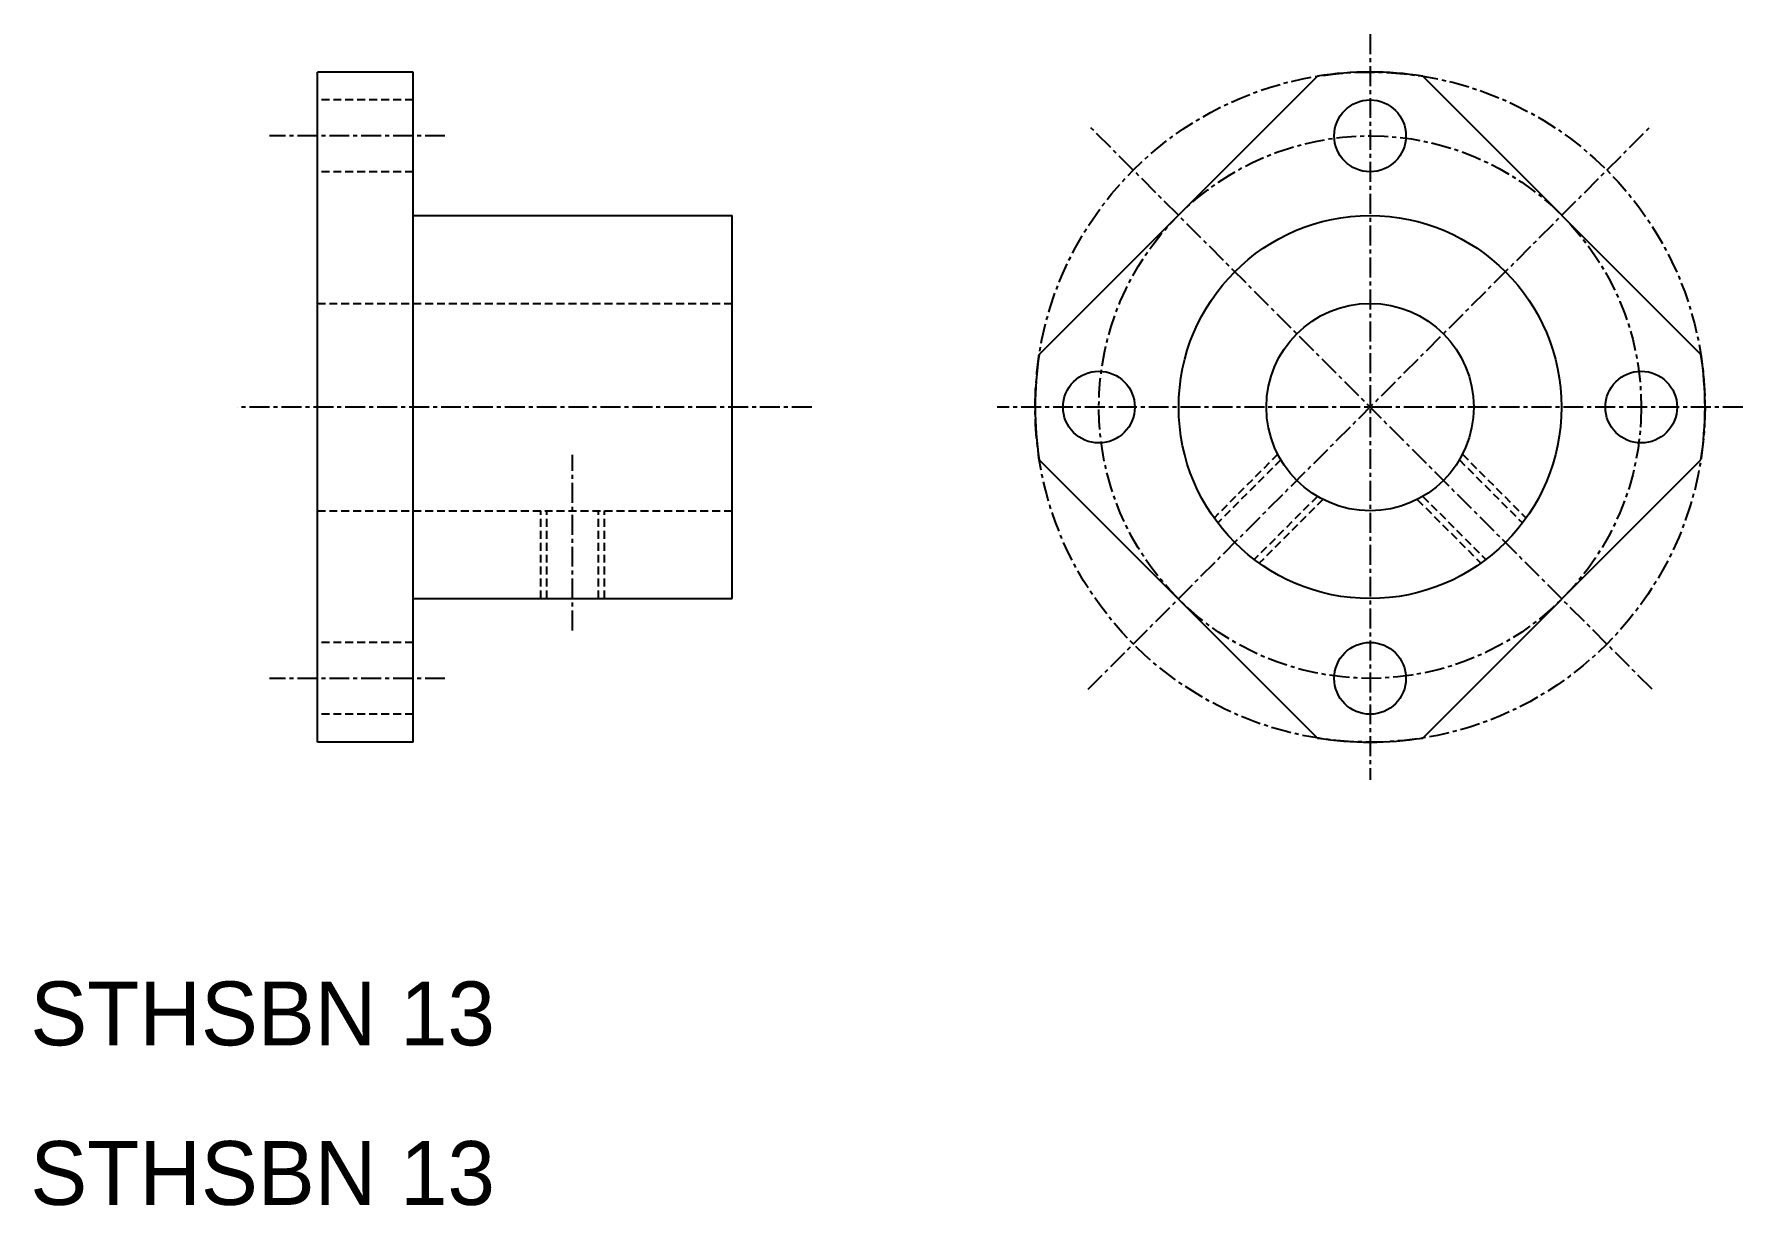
# Model space of a CAD drawing. Extents: x 10 to 117, y 10 to 83.
import ezdxf

# ---------------------------------------------------------------- set-up
doc = ezdxf.new("R2010")
doc.units = 0
doc.linetypes.add('CENTER', pattern=[2, 1.25, -0.25, 0.25, -0.25])
doc.linetypes.add('DASHED', pattern=[0.75, 0.5, -0.25])
doc.layers.get('0').update_dxf_attribs({"linetype": 'CONTINUOUS'})
doc.layers.add('CENTER', color=1, linetype='CENTER')

msp = doc.modelspace()

# ---------------------------------------------------------------- linework, layer by layer
at = {"color": 7, "linetype": 'CONTINUOUS'}
for p, q in [((28, 39.0000000000003), (28, 81.00000000000003)), ((34, 81.00000000000003), (28, 81.00000000000003)), ((34, 39.0000000000003), (34, 81.00000000000003)), ((73.26138683274706, 63.30301739309034), (90.69698260691023, 80.73861316725261)), ((114.7386131672522, 63.30301739309), (97.30301739308945, 80.73861316725254)), ((34, 72), (54.00000000000019, 72)), ((54.00000000000019, 47.99999999999989), (54.00000000000019, 72)), ((90.69698260690996, 39.26138683274717), (73.26138683274701, 56.6969826069096)), ((97.30301739308916, 39.26138683274714), (114.7386131672522, 56.69698260690957)), ((34, 47.99999999999989), (54.00000000000019, 47.99999999999989)), ((34, 39.0000000000003), (28, 39.0000000000003))]:
    msp.add_line(p, q, dxfattribs=at)
at = {"color": 3, "linetype": 'DASHED'}
for p, q in [((34, 79.24999999999999), (28, 79.24999999999999)), ((34, 74.75000000000003), (28, 74.75000000000003)), ((28, 66.49999999999979), (54.00000000000019, 66.49999999999979)), ((88.21257251649345, 57.04099964123847), (84.21918617228643, 53.04761329703151)), ((99.78742748350813, 57.04099964124012), (103.780813827715, 53.0476132970331)), ((88.40280478981572, 56.69524497442128), (84.44627257793502, 52.73871276254061)), ((99.59719521018594, 56.69524497442282), (103.5537274220666, 52.73871276254229)), ((90.69524497442245, 54.40280478981473), (86.7387127625417, 50.44627257793401)), ((91.04099964123978, 54.21257251649247), (87.04761329703257, 50.21918617228539)), ((96.95900035875951, 54.21257251649175), (100.9523867029666, 50.21918617228454)), ((97.30475502557681, 54.40280478981384), (101.2612872374576, 50.44627257793319)), ((28, 53.5), (54.00000000000019, 53.5)), ((42, 47.99999999999989), (42, 53.5)), ((42.37900000000006, 47.99999999999989), (42.37900000000006, 53.5)), ((45.62099999999996, 47.99999999999989), (45.62099999999996, 53.5)), ((46, 47.99999999999989), (46, 53.5)), ((34, 45.25), (28, 45.25)), ((34, 40.7500000000003), (28, 40.7500000000003))]:
    msp.add_line(p, q, dxfattribs=at)
at = {"color": 7, "linetype": 'CONTINUOUS'}
for centre, radius in [((93.99999999999963, 76.99999999999984), 2.25), ((94.00000000000018, 59.99999999999929), 12), ((94.00000000000037, 59.9999999999997), 6.5), ((76.99999999999963, 59.99999999999985), 2.25), ((110.9999999999996, 59.99999999999985), 2.25), ((93.99999999999963, 42.99999999999985), 2.25)]:
    msp.add_circle(centre, radius, dxfattribs=at)
for start, end in [(80.95056761961831, 99.0494323803806), (170.9505676196163, 189.049432380383), (350.9505676196168, 9.0494323803826), (260.9505676196186, 279.0494323803811)]:
    msp.add_arc((93.99999999999963, 59.99999999999985), 21, start, end, dxfattribs=at)
at = {"layer": 'CENTER', "color": 1, "linetype": 'CENTER'}
for p, q in [((94.00000000000018, 83.37025189276278), (94.00000000000018, 36.62974810723682)), ((111.6776695296643, 42.32233047033528), (76.32233047033685, 77.6776695296623)), ((76.3223304703366, 42.32233047033497), (111.6776695296644, 77.67766952966181)), ((36, 77.00000000000001), (25, 77.00000000000001)), ((59.00000000000009, 60), (23, 60)), ((117.3702518927631, 59.9999999999997), (70.62974810723728, 60.00000000000002)), ((44, 46), (44, 56.99999999999989)), ((36, 43), (25, 43))]:
    msp.add_line(p, q, dxfattribs=at)
for centre, radius in [((94.00000000000037, 59.9999999999997), 21), ((93.99999999999963, 59.99999999999985), 17)]:
    msp.add_circle(centre, radius, dxfattribs=at)

# ---------------------------------------------------------------- texts
at = {"color": 7, "linetype": 'CONTINUOUS'}
for p in [(10, 20), (10, 10)]:
    msp.add_text('STHSBN 13', height=4, dxfattribs=at).set_placement(p)

doc.saveas('drawing.dxf')
